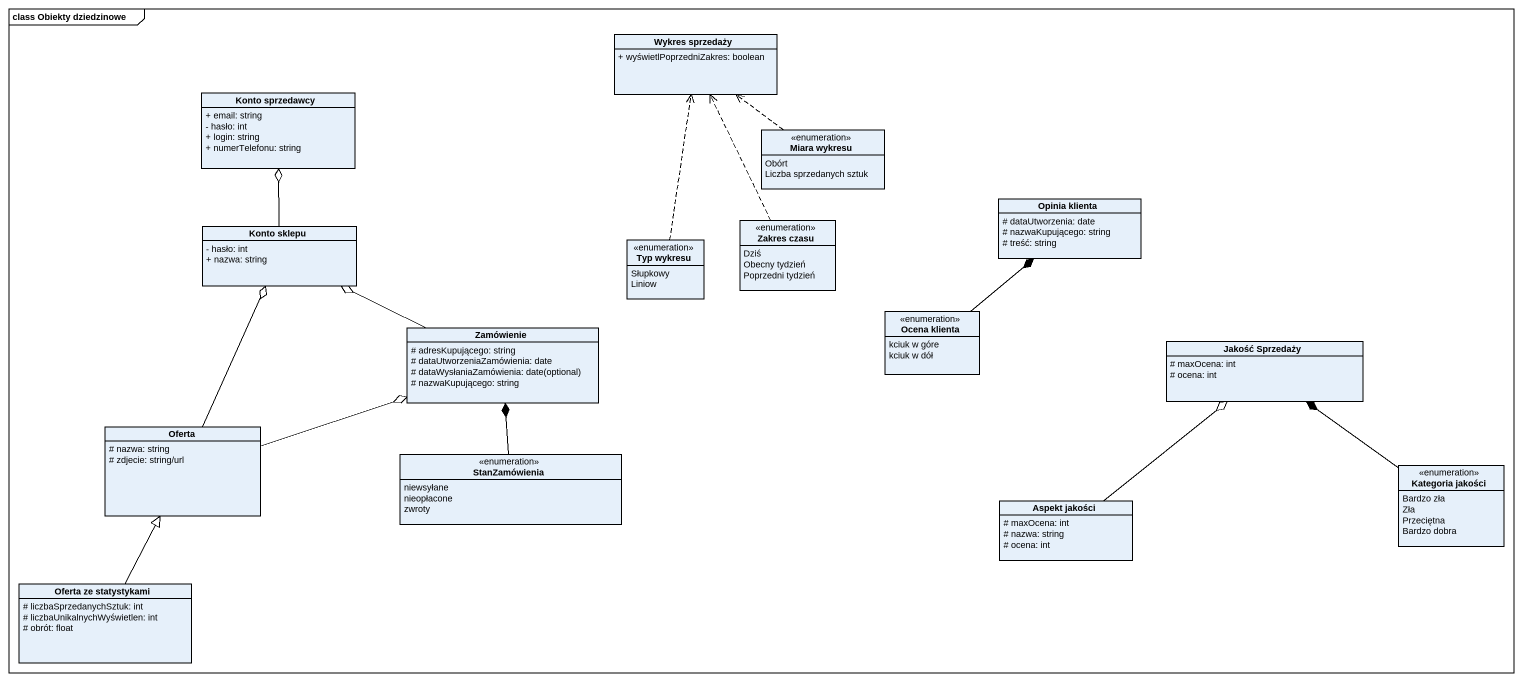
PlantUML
@startuml
mainframe class Obiekty dziedzinowe
hide circle
hide empty members
skinparam classAttributeIconSize 0
class "Wykres sprzedaży" as Wykres_sprzedaży {
  + wyświetlPoprzedniZakres: boolean
}
class "Konto sprzedawcy" as Konto_sprzedawcy {
  + email: string
  - hasło: int
  + login: string
  + numerTelefonu: string
}
enum "Miara wykresu" as Miara_wykresu {
  Obórt
  Liczba sprzedanych sztuk
}
class "Opinia klienta" as Opinia_klienta {
  # dataUtworzenia: date
  # nazwaKupującego: string
  # treść: string
}
class "Konto sklepu" as Konto_sklepu {
  - hasło: int
  + nazwa: string
}
enum "Zakres czasu" as Zakres_czasu {
  Dziś
  Obecny tydzień
  Poprzedni tydzień
}
enum "Typ wykresu" as Typ_wykresu {
  Słupkowy
  Liniow
}
enum "Ocena klienta" as Ocena_klienta {
  kciuk w góre
  kciuk w dół
}
class Zamówienie {
  # adresKupującego: string
  # dataUtworzeniaZamówienia: date
  {field} # dataWysłaniaZamówienia: date(optional)
  # nazwaKupującego: string
}
class "Jakość Sprzedaży" as Jakość_Sprzedaży {
  # maxOcena: int
  # ocena: int
}
class Oferta {
  # nazwa: string
  # zdjecie: string/url
}
enum StanZamówienia {
  niewsyłane
  nieopłacone
  zwroty
}
enum "Kategoria jakości" as Kategoria_jakości {
  Bardzo zła
  Zła
  Przeciętna
  Bardzo dobra
}
class "Aspekt jakości" as Aspekt_jakości {
  # maxOcena: int
  # nazwa: string
  # ocena: int
}
class "Oferta ze statystykami" as Oferta_ze_statystykami {
  # liczbaSprzedanychSztuk: int
  # liczbaUnikalnychWyświetlen: int
  # obrót: float
}
Miara_wykresu .up.> Wykres_sprzedaży
Konto_sklepu -up-o Konto_sprzedawcy
Zakres_czasu .up.> Wykres_sprzedaży
Typ_wykresu .up.> Wykres_sprzedaży
Ocena_klienta -up-* Opinia_klienta
Zamówienie -left-o Konto_sklepu
Oferta -up-o Konto_sklepu
Oferta -right-o Zamówienie
StanZamówienia -up-* Zamówienie
Kategoria_jakości -up-* Jakość_Sprzedaży
Aspekt_jakości -up-o Jakość_Sprzedaży
Oferta_ze_statystykami -up-|> Oferta
@enduml
